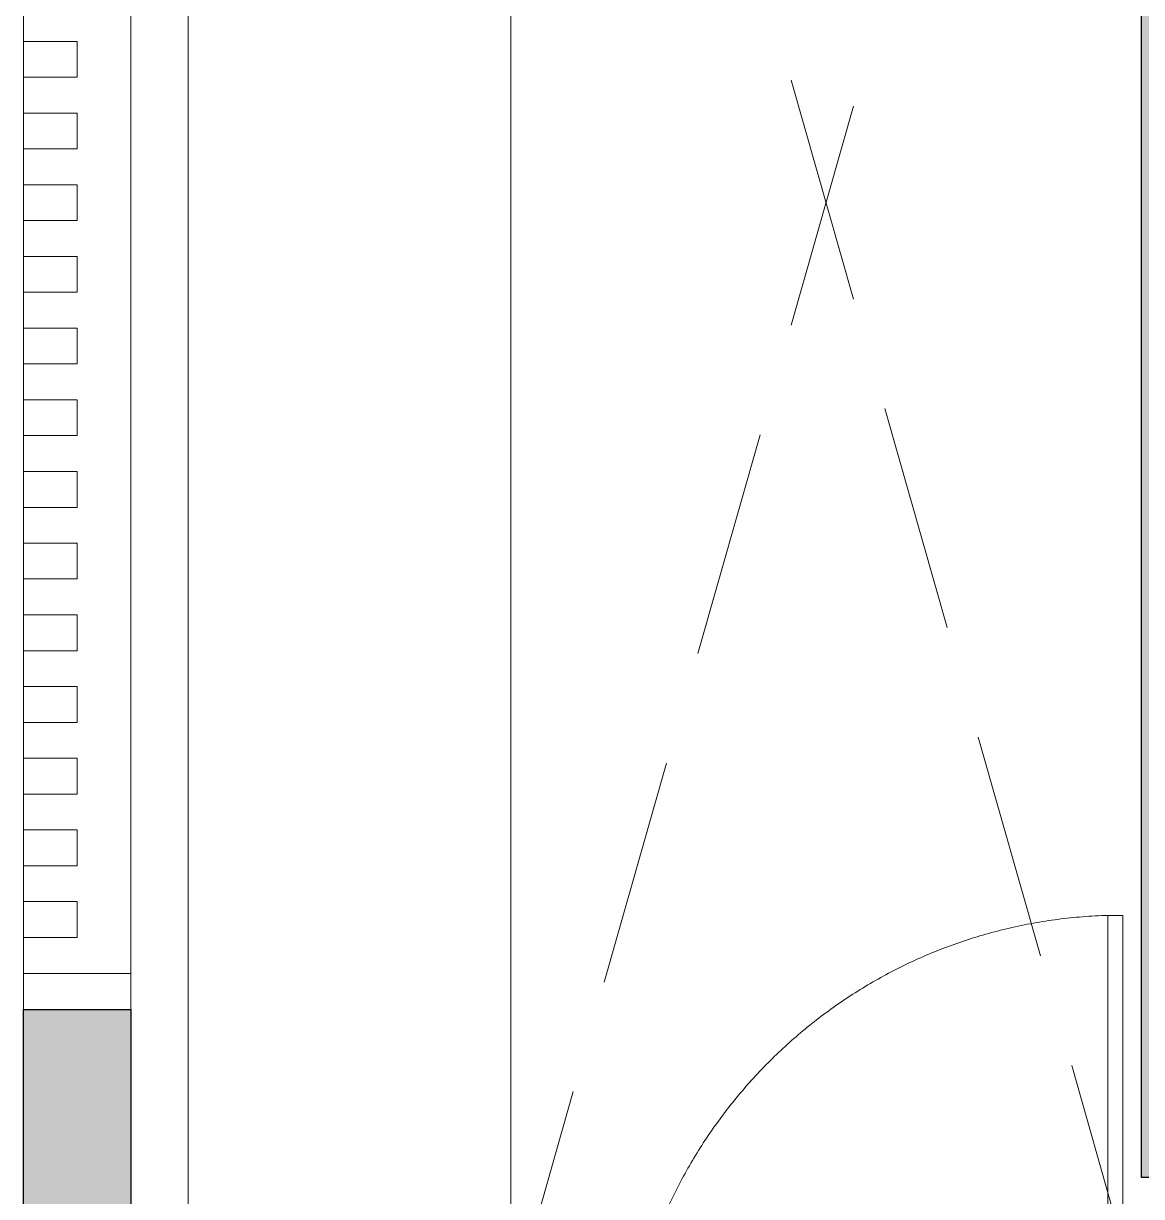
# Model space of a CAD drawing. Header units: millimetres. Extents: x 307301 to 459443, y -2888111 to -2805601.
# Drawn here: x 438388 to 439948, y -2872521 to -2870885 of the extents above; entities that cross this region are included whole.
import ezdxf

# ---------------------------------------------------------------- set-up
doc = ezdxf.new("R2010")
doc.units = ezdxf.units.MM
doc.header["$LTSCALE"] = 10
doc.header["$MEASUREMENT"] = 0
doc.linetypes.add('DASHED', pattern=[19.05, 12.7, -6.35])
doc.linetypes.add('HIDDEN', pattern=[9.525, 6.35, -3.175])
doc.layers.add('COL', color=2, linetype='Continuous')
doc.layers.add('WALL - PDA', color=1, linetype='Continuous')
for name, color, linetype, lineweight in [('COLUMN HATCH', 252, 'Continuous', 5), ('Door', 4, 'Continuous', 9), ('DOTTED', 7, 'DASHED', 5), ('ELEV', 143, 'Continuous', 9), ('HATCH WALL', 8, 'Continuous', 0), ('sanitary', 251, 'Continuous', 9)]:
    doc.layers.add(name, color=color, linetype=linetype, lineweight=lineweight)

# ---------------------------------------------------------------- blocks, each defined once
blk = doc.blocks.new('A$C9a3b0c70')
at = {"layer": 'COLUMN HATCH'}
h = blk.add_hatch(color=252, dxfattribs=at)
h.dxf.hatch_style = 1
h.paths.add_polyline_path([(5679.8, 9855.4), (6180.1, 9855.4), (6180.2, 12057), (5679.8, 12057)])
at = {"layer": 'COL', "elevation": 0.1}
blk.add_lwpolyline([(5679.8, 9855.4), (6180.1, 9855.4), (6180.2, 12057), (5679.8, 12057)], close=True, dxfattribs=at)
blk = doc.blocks.new('A$Cea7f365e')
at = {"layer": 'Door', "color": 8, "ltscale": 30}
for p, q in [((1099.1, 1221.3), (1099.1, 130.9)), ((1131.8, 1221.3), (1099.1, 1221.3)), ((1131.8, 130.9), (1131.8, 1221.3)), ((30.5, 163.6), (0, 163.6)), ((0, 163.6), (0, 0)), ((30.5, 130.9), (30.5, 163.6)), ((1142.2, 163.6), (1172.8, 163.6)), ((1142.2, 130.9), (1142.2, 163.6)), ((1172.8, 163.6), (1172.8, 0)), ((40.9, 130.9), (30.5, 130.9)), ((40.9, 0), (40.9, 130.9)), ((1099.1, 130.9), (1131.8, 130.9)), ((1131.8, 130.9), (1142.2, 130.9)), ((1131.8, 0), (1131.8, 130.9)), ((0, 0), (40.9, 0)), ((1172.8, 0), (1131.8, 0)), ((1172.8, 20.5), (1172.8, 20.5))]:
    blk.add_line(p, q, dxfattribs=at)
at = {"layer": 'Door', "color": 8, "linetype": 'DASHED', "ltscale": 30}
blk.add_arc((1131.8, 130.9), 1090.9, 91.7178, 180.0007, dxfattribs=at)

msp = doc.modelspace()

# ---------------------------------------------------------------- hatches: boundary and pattern name
at = {"layer": 'HATCH WALL'}
msp.add_hatch(color=7, dxfattribs=at).paths.add_polyline_path([(438537.5, -2872760), (438387.5, -2872760), (438387.5, -2872260), (438537.5, -2872260)])

# ---------------------------------------------------------------- linework, layer by layer
at = {"layer": 'DOTTED', "color": 8, "linetype": 'HIDDEN', "ltscale": 5}
for p, q in [((439067.5, -2869590), (439947.5, -2872680)), ((439067.5, -2872680), (439947.5, -2869590))]:
    msp.add_line(p, q, dxfattribs=at)
at = {"layer": 'DOTTED', "color": 0, "ltscale": 50}
for p, q in [((438387.5, -2872260), (438387.5, -2870210)), ((438537.5, -2872260), (438537.5, -2870210))]:
    msp.add_line(p, q, dxfattribs=at)
at = {"layer": 'ELEV', "ltscale": 50}
for p, q in [((438617.5, -2872680), (438617.5, -2869590)), ((439067.5, -2872680), (439067.5, -2869590))]:
    msp.add_line(p, q, dxfattribs=at)
at = {"layer": 'sanitary', "ltscale": 50, "elevation": 0}
for points in [[(438462.5, -2870910.1), (438387.5, -2870910.1), (438387.5, -2870960.1), (438462.5, -2870960.1)], [(438462.5, -2871010), (438387.5, -2871010), (438387.5, -2871060), (438462.5, -2871060)], [(438462.5, -2871110), (438387.5, -2871110), (438387.5, -2871160), (438462.5, -2871160)], [(438462.5, -2871210), (438387.5, -2871210), (438387.5, -2871260), (438462.5, -2871260)], [(438462.5, -2871309.9), (438387.5, -2871309.9), (438387.5, -2871359.9), (438462.5, -2871359.9)], [(438462.5, -2871409.9), (438387.5, -2871409.9), (438387.5, -2871459.9), (438462.5, -2871459.9)], [(438462.5, -2871509.9), (438387.5, -2871509.9), (438387.5, -2871559.9), (438462.5, -2871559.9)], [(438462.5, -2871609.8), (438387.5, -2871609.8), (438387.5, -2871659.8), (438462.5, -2871659.8)], [(438462.5, -2871709.8), (438387.5, -2871709.8), (438387.5, -2871759.8), (438462.5, -2871759.8)], [(438462.5, -2871809.8), (438387.5, -2871809.8), (438387.5, -2871859.8), (438462.5, -2871859.8)], [(438462.5, -2871909.7), (438387.5, -2871909.7), (438387.5, -2871959.7), (438462.5, -2871959.7)], [(438462.5, -2872009.7), (438387.5, -2872009.7), (438387.5, -2872059.7), (438462.5, -2872059.7)], [(438462.5, -2872109.7), (438387.5, -2872109.7), (438387.5, -2872159.7), (438462.5, -2872159.7)], [(438537.5, -2872210), (438387.5, -2872210), (438387.5, -2872260), (438537.5, -2872260)]]:
    msp.add_lwpolyline(points, close=True, dxfattribs=at)
at = {"layer": 'WALL - PDA', "elevation": 0}
msp.add_lwpolyline([(438537.5, -2872760), (438387.5, -2872760), (438387.5, -2872260), (438537.5, -2872260)], close=True, dxfattribs=at)

# ---------------------------------------------------------------- block references
at = {"xscale": -1, "rotation": 180}
msp.add_blockref('A$C9a3b0c70', (434267.6, -2860437.7), dxfattribs=at)
at = {"layer": 'Door', "ltscale": 50, "xscale": 0.6395185646465827, "yscale": 0.6395185646465827, "zscale": 0.6395185646465827}
msp.add_blockref('A$Cea7f365e', (439197.5, -2872910), dxfattribs=at)

doc.saveas('drawing.dxf')
